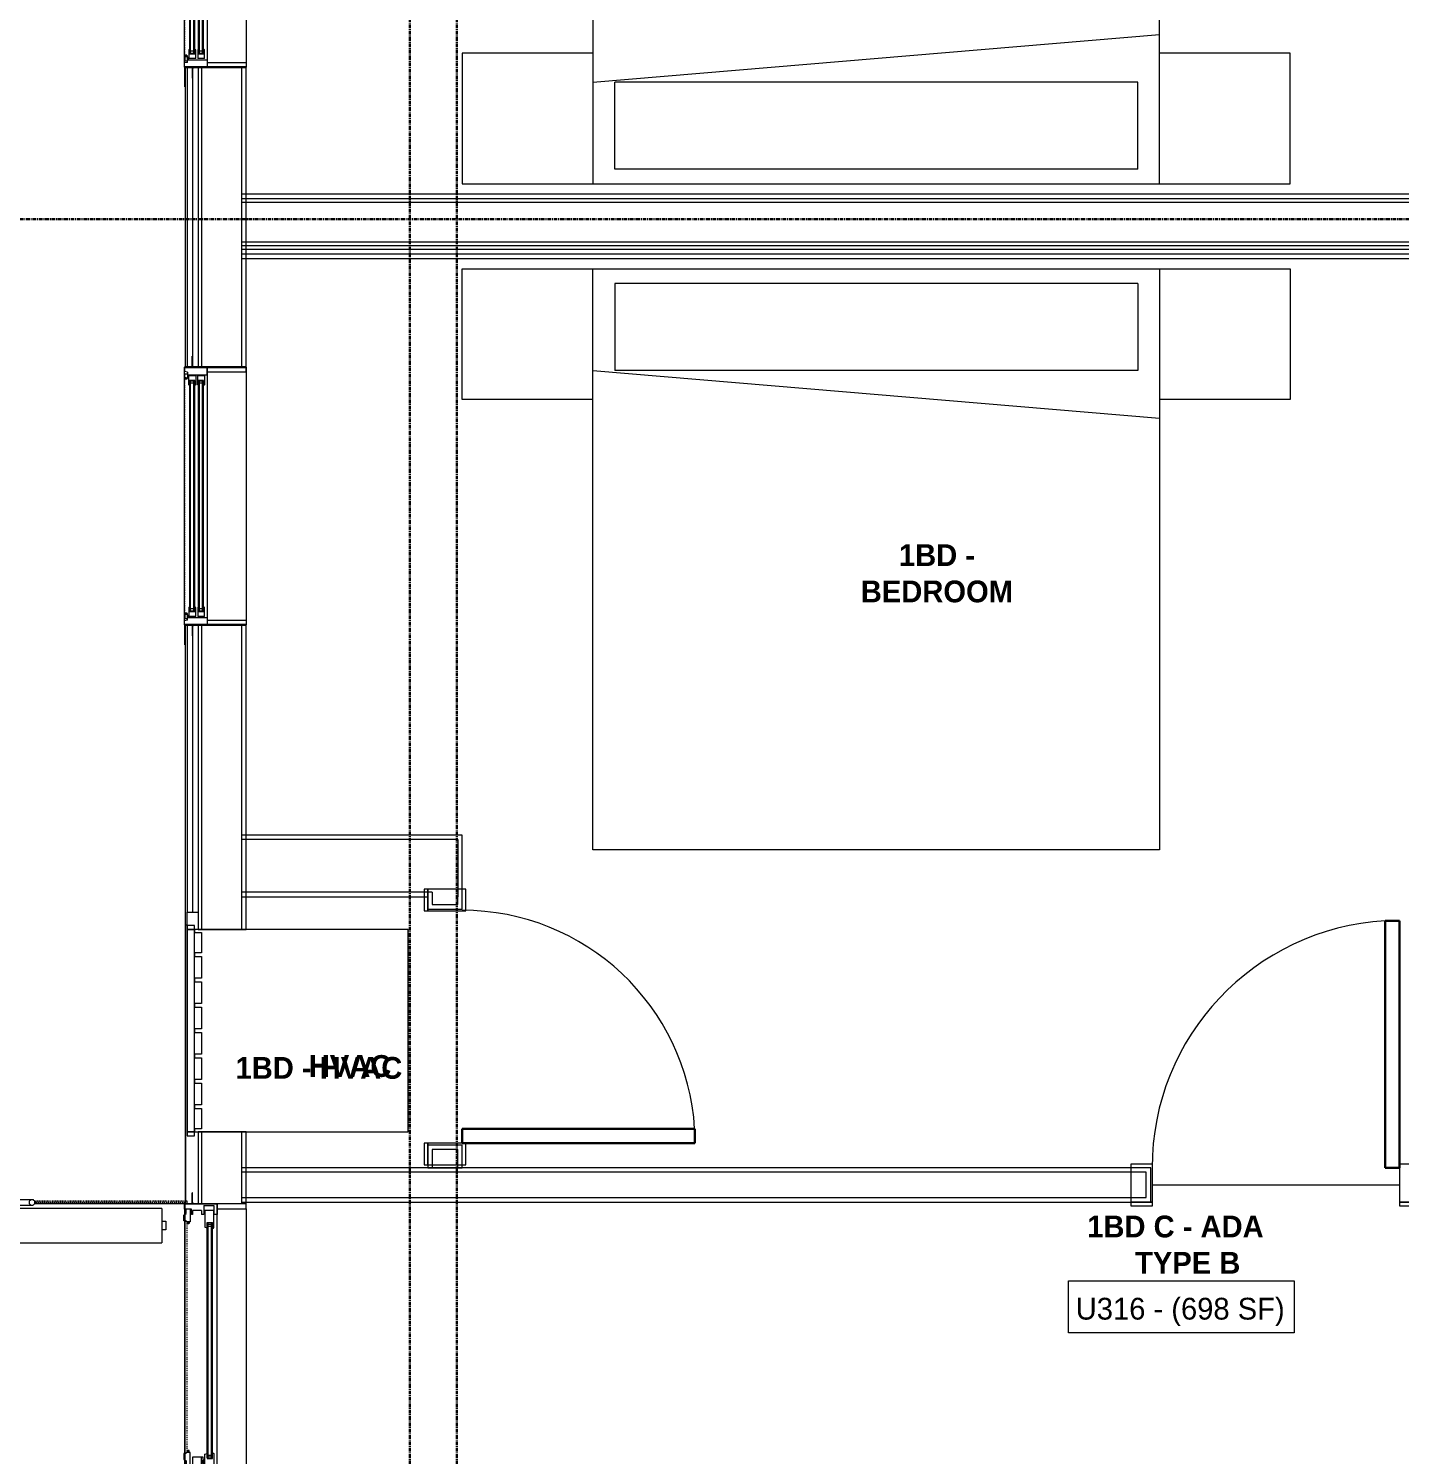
# Model space of a CAD drawing. Header units: inches. Extents: x -4093 to -1777, y 9773 to 12264.
# Drawn here: x -3881.8 to -3692.9, y 10668.9 to 10865.4 of the extents above; entities that cross this region are included whole.
import ezdxf

# ---------------------------------------------------------------- set-up
doc = ezdxf.new("R2010")
doc.units = ezdxf.units.IN
doc.header["$MEASUREMENT"] = 0
for name, pattern in [('Center 1_4_', [0.53125, 0.25, -0.09375, 0.09375, -0.09375]), ('Dash', [0.25, 0.125, -0.125]), ('Grid Line 1_2_', [0.875, 0.5, -0.125, 0.125, -0.125]), ('Hidden 1_8_', [0.1875, 0.125, -0.0625])]:
    doc.linetypes.add(name, pattern=pattern)
for name, color, linetype, lineweight in [('0-1', 7, 'Continuous', 5), ('0-2', 7, 'Continuous', 9), ('A-AREA-IDEN', 2, 'Continuous', 9), ('A-DETL-CNTR', 5, 'Center 1_4_', 9), ('A-DETL-GENF', 92, 'Continuous', 18), ('A-DETL-GENF-2', 92, 'Continuous', 9), ('A-DETL-GENF-HDLN', 1, 'Dash', 9), ('A-DETL-HDLN', 90, 'Hidden 1_8_', 9), ('A-DOOR', 31, 'Continuous', 18), ('A-DOOR-1', 7, 'Continuous', 9), ('A-DOOR-2', 10, 'Continuous', 30), ('A-DOOR-4', 31, 'Continuous', 9), ('A-DOOR-FRAM-2', 31, 'Continuous', 9), ('A-FLOR-1', 7, 'Continuous', 9), ('A-FLOR-2', 192, 'Continuous', 9), ('A-FLOR-HRAL', 11, 'Continuous', 9), ('A-GENM', 5, 'Continuous', 9), ('A-GLAZ', 151, 'Continuous', 18), ('A-GLAZ-1', 151, 'Continuous', 9), ('A-GLAZ-2', 151, 'Continuous', 30), ('A-WALL', 113, 'Continuous', 18), ('A-WALL-1', 7, 'Continuous', 9), ('A-WALL-2', 250, 'Continuous', 18), ('A-WALL-3', 113, 'Continuous', 9), ('I-FURN-1', 7, 'Continuous', 9), ('I-WALL-1', 7, 'Continuous', 9), ('S-BEAM', 12, 'Continuous', 9), ('S-GRID-1', 1, 'Grid Line 1_2_', 30)]:
    doc.layers.add(name, color=color, linetype=linetype, lineweight=lineweight)
doc.styles.add('Century Gothic_1', font='ufonts.com_century-gothic.ttf', dxfattribs={"height": 3})
doc.styles.add('Century Gothic_B', font='GOTHICB.TTF', dxfattribs={"height": 3})

# ---------------------------------------------------------------- blocks, each defined once
blk = doc.blocks.new('SWING - SINGLE - FLUSH - SWING - FLUSH - 2-10 x 6-8 - PRIVACY-4346067-BACKGROUND - 3RD FLOOR')
at = {"layer": 'A-DOOR-1'}
for p, q in [((-17, 2.87), (-20, 2.87)), ((-20, 2.87), (-20, -2.38)), ((-17, -2.38), (-17, 2.87)), ((20, 2.87), (17, 2.87)), ((17, 2.87), (17, -2.38)), ((20, -2.38), (20, 2.87)), ((-20, -2.38), (-17, -2.38)), ((-17, -2.38), (-20, -2.38)), ((-20, -2.38), (-20, -2.88)), ((-20, -2.88), (-17, -2.88)), ((-17, -2.88), (-17, -2.38)), ((17, -2.38), (20, -2.38)), ((20, -2.38), (17, -2.38)), ((17, -2.38), (17, -2.88)), ((17, -2.88), (20, -2.88)), ((20, -2.88), (20, -2.38))]:
    blk.add_line(p, q, dxfattribs=at)
blk.add_arc((17, 2.37), 34.07, 93.3657, 180, dxfattribs=at)
at = {"layer": 'A-DOOR-2'}
for p, q in [((15, 2.37), (15, 36.38)), ((17, 36.38), (15, 36.38)), ((17, 2.37), (17, 36.38)), ((17, 2.37), (15, 2.37))]:
    blk.add_line(p, q, dxfattribs=at)
blk = doc.blocks.new('Bed-Standard - King 78_ x 80_-4200935-BACKGROUND - 3RD FLOOR')
at = {"layer": 'I-FURN-1'}
for p, q in [((-28.31, 41.8), (49.69, 41.8)), ((-28.31, -38.2), (-28.31, 41.8)), ((49.69, 41.8), (49.69, -38.2)), ((49.69, -24.2), (-28.31, -17.63)), ((-25.31, -24.2), (46.69, -24.2)), ((-25.31, -36.2), (-25.31, -24.2)), ((46.69, -36.2), (46.69, -24.2)), ((-25.31, -36.2), (46.69, -36.2)), ((49.69, -38.2), (-28.31, -38.2))]:
    blk.add_line(p, q, dxfattribs=at)
blk = doc.blocks.new('Bed-Standard - King 78_ x 80_-1242963-BACKGROUND - 3RD FLOOR')
at = {"layer": 'I-FURN-1'}
for p, q in [((49.69, 38.2), (-28.31, 38.2)), ((-28.31, 38.2), (-28.31, -41.8)), ((49.69, -41.8), (49.69, 38.2)), ((-25.31, 36.2), (-25.31, 24.2)), ((-25.31, 36.2), (46.69, 36.2)), ((46.69, 36.2), (46.69, 24.2)), ((49.69, 24.2), (-28.31, 17.63)), ((-25.31, 24.2), (46.69, 24.2)), ((-28.31, -41.8), (49.69, -41.8))]:
    blk.add_line(p, q, dxfattribs=at)
blk = doc.blocks.new('Table-Night Stand - 18_ x 18_ x 24_-1372838-BACKGROUND - 3RD FLOOR')
at = {"layer": 'I-FURN-1'}
for p, q in [((0.15, 0), (18.15, 0)), ((18.15, 0), (18.15, -18)), ((18.15, -18), (0.15, -18))]:
    blk.add_line(p, q, dxfattribs=at)
blk = doc.blocks.new('Table-Night Stand - 18_ x 18_ x 24_-V10-BACKGROUND - 3RD FLOOR')
at = {"layer": 'I-FURN-1'}
for p, q in [((0.15, 0), (18.15, 0)), ((0.15, -18), (0.15, 0)), ((18.15, -18), (0.15, -18))]:
    blk.add_line(p, q, dxfattribs=at)
blk = doc.blocks.new('Table-Night Stand - 18_ x 18_ x 24_-V11-BACKGROUND - 3RD FLOOR')
at = {"layer": 'I-FURN-1'}
for p, q in [((18.15, 18), (0.15, 18)), ((18.15, 0), (18.15, 18)), ((0.15, 0), (18.15, 0))]:
    blk.add_line(p, q, dxfattribs=at)
blk = doc.blocks.new('Table-Night Stand - 18_ x 18_ x 24_-V12-BACKGROUND - 3RD FLOOR')
at = {"layer": 'I-FURN-1'}
for p, q in [((18.15, 18), (0.15, 18)), ((0.15, 18), (0.15, 0)), ((0.15, 0), (18.15, 0))]:
    blk.add_line(p, q, dxfattribs=at)
blk = doc.blocks.new('SWING - SINGLE - FLUSH - SWING - 32_ x 80_ - WITH ACOUSTICAL SEAL-4346071-BACKGROUND - 3RD FLOOR')
at = {"layer": 'A-DOOR-1'}
for p, q in [((-16, 2.87), (-19, 2.87)), ((-19, 2.87), (-19, -2.38)), ((-16, -2.38), (-16, 2.87)), ((19, 2.87), (16, 2.87)), ((16, 2.87), (16, -2.38)), ((19, -2.38), (19, 2.87)), ((-19, -2.38), (-16, -2.38)), ((-16, -2.38), (-19, -2.38)), ((-19, -2.38), (-19, -2.88)), ((-19, -2.88), (-16, -2.88)), ((-16, -2.88), (-16, -2.38)), ((16, -2.38), (19, -2.38)), ((19, -2.38), (16, -2.38)), ((16, -2.38), (16, -2.88)), ((16, -2.88), (19, -2.88)), ((19, -2.88), (19, -2.38))]:
    blk.add_line(p, q, dxfattribs=at)
blk.add_arc((16, 2.37), 32.07, 93.5759, 180, dxfattribs=at)
at = {"layer": 'A-DOOR-2'}
for p, q in [((14, 2.37), (14, 34.38)), ((16, 34.38), (14, 34.38)), ((16, 2.37), (16, 34.38)), ((16, 2.37), (14, 2.37))]:
    blk.add_line(p, q, dxfattribs=at)
blk = doc.blocks.new('CTR - 1st Phase - Unit Layouts_rvt-1-BACKGROUND - 3RD FLOOR')
at = {"layer": 'A-FLOR-1'}
for p, q in [((-3727.05, 10706.19), (-3693.05, 10706.19)), ((-3851.85, 10702.91), (-3851.85, 10632.79))]:
    blk.add_line(p, q, dxfattribs=at)
at = {"layer": 'A-WALL-1'}
for p, q in [((-3826.85, 10745.88), (-3826.85, 10744.19)), ((-3822.1, 10744.19), (-3822.1, 10745.88)), ((-3826.85, 10744.19), (-3822.1, 10744.19)), ((-3826.85, 10711.69), (-3826.85, 10708.56)), ((-3822.1, 10711.69), (-3826.85, 10711.69)), ((-3822.1, 10708.56), (-3822.1, 10711.69)), ((-3727.3, 10708.56), (-3852.47, 10708.56)), ((-3852.47, 10708.56), (-3852.47, 10703.81)), ((-3826.85, 10708.56), (-3822.1, 10708.56)), ((-3727.3, 10703.81), (-3727.3, 10708.56)), ((-3852.47, 10703.81), (-3727.3, 10703.81))]:
    blk.add_line(p, q, dxfattribs=at)
at = {"layer": 'A-WALL-2'}
for p, q in [((-3822.72, 10753.75), (-3852.47, 10753.75)), ((-3822.72, 10753.75), (-3822.72, 10746.5)), ((-3826.22, 10746.5), (-3852.47, 10746.5)), ((-3826.22, 10746.5), (-3826.22, 10745.88)), ((-3822.72, 10746.5), (-3822.72, 10745.88)), ((-3826.22, 10745.88), (-3826.22, 10744.81)), ((-3826.22, 10744.81), (-3824.47, 10744.81)), ((-3824.47, 10744.81), (-3822.72, 10744.81)), ((-3822.72, 10744.81), (-3822.72, 10745.88)), ((-3826.22, 10711.06), (-3826.22, 10708.56)), ((-3824.47, 10711.06), (-3826.22, 10711.06)), ((-3822.72, 10711.06), (-3824.47, 10711.06)), ((-3822.72, 10708.56), (-3822.72, 10711.06)), ((-3727.92, 10707.94), (-3852.47, 10707.94)), ((-3727.92, 10706.19), (-3727.92, 10707.94)), ((-3727.92, 10704.44), (-3727.92, 10706.19)), ((-3852.47, 10704.44), (-3727.92, 10704.44))]:
    blk.add_line(p, q, dxfattribs=at)
at = {"layer": 'I-WALL-1'}
for p, q in [((-3822.1, 10754.38), (-3852.47, 10754.38)), ((-3852.47, 10754.38), (-3852.47, 10745.88)), ((-3822.1, 10753.75), (-3822.1, 10754.38)), ((-3822.1, 10745.88), (-3822.1, 10753.75)), ((-3852.47, 10745.88), (-3826.85, 10745.88))]:
    blk.add_line(p, q, dxfattribs=at)
at = {"layer": '0-2'}
for name, p, rotation in [('Bed-Standard - King 78_ x 80_-1242963-BACKGROUND - 3RD FLOOR', (-3754.41, 10882.25), 180), ('Table-Night Stand - 18_ x 18_ x 24_-V11-BACKGROUND - 3RD FLOOR', (-3803.95, 10862.04), 180), ('Table-Night Stand - 18_ x 18_ x 24_-V12-BACKGROUND - 3RD FLOOR', (-3707.95, 10862.04), 180), ('Table-Night Stand - 18_ x 18_ x 24_-1372838-BACKGROUND - 3RD FLOOR', (-3803.95, 10814.33), 180), ('Bed-Standard - King 78_ x 80_-4200935-BACKGROUND - 3RD FLOOR', (-3754.41, 10794.13), 180), ('Table-Night Stand - 18_ x 18_ x 24_-V10-BACKGROUND - 3RD FLOOR', (-3707.95, 10814.33), 180), ('SWING - SINGLE - FLUSH - SWING - 32_ x 80_ - WITH ACOUSTICAL SEAL-4346071-BACKGROUND - 3RD FLOOR', (-3824.47, 10727.94), 269.9999999999901)]:
    blk.add_blockref(name, p, dxfattribs=dict(at, rotation=rotation))
blk.add_blockref('SWING - SINGLE - FLUSH - SWING - FLUSH - 2-10 x 6-8 - PRIVACY-4346067-BACKGROUND - 3RD FLOOR', (-3710.05, 10706.19), dxfattribs=at)
blk = doc.blocks.new('CTR - 1st Phase - Common Walls_rvt-1-BACKGROUND - 3RD FLOOR')
at = {"layer": 'A-WALL-2'}
for p, q in [((-3487.3, 10842), (-3852.47, 10842)), ((-3487.3, 10841.5), (-3852.47, 10841.5)), ((-3487.3, 10836), (-3852.47, 10836)), ((-3487.3, 10835.5), (-3852.47, 10835.5)), ((-3487.3, 10835), (-3852.47, 10835)), ((-3487.3, 10834.38), (-3852.47, 10834.38))]:
    blk.add_line(p, q, dxfattribs=at)
at = {"layer": 'I-WALL-1'}
for p, q in [((-3525.8, 10842.63), (-3852.47, 10842.63)), ((-3852.47, 10842.63), (-3852.47, 10833.75)), ((-3852.47, 10833.75), (-3525.8, 10833.75))]:
    blk.add_line(p, q, dxfattribs=at)
blk = doc.blocks.new('CTR - 1st Phase - Structure_rvt-1-BACKGROUND - 3RD FLOOR')
at = {"layer": 'S-GRID-1'}
for p, q in [((-3829.32, 9772.61), (-3829.32, 12247.5)), ((-3822.82, 9772.61), (-3822.82, 12247.5)), ((-1777.25, 10839.19), (-4076.95, 10839.19))]:
    blk.add_line(p, q, dxfattribs=at)
blk = doc.blocks.new('Perforated Panel at Magic-Pak - hvac panel - 3rd floor-2505075-BACKGROUND - 3RD FLOOR')
at = {"layer": 'A-GLAZ-1'}
for p, q in [((19.01, 4.19), (-19.01, 4.19)), ((-19.01, 4.12), (19.01, 4.12))]:
    blk.add_line(p, q, dxfattribs=at)
blk = doc.blocks.new('Window-Double_Hung-Marvin-Essential - 1-WIDE _TEMP LOWER_ ESDH3066-3454269-BACKGROUND - 3RD FLOOR')
at = {"layer": 'A-DETL-GENF'}
for p, q in [((-16.72, -1.19), (-17.75, -1.19)), ((-17.75, -4.28), (-17.75, -1.19)), ((-16.72, -3.77), (-16.72, -1.19)), ((-16.56, -1.53), (-15.34, -1.53)), ((-16.56, -1.53), (-16.56, -2.47)), ((-15.28, -1.65), (-15.94, -1.65)), ((-15.94, -1.65), (-15.94, -2.37)), ((15.84, -1.66), (-15.84, -1.66)), ((-15.84, -1.66), (-15.84, -2.35)), ((15.84, -1.79), (-15.84, -1.79)), ((-15.54, -1.79), (-15.54, -2.23)), ((-15.34, -1.53), (-15.28, -1.59)), ((-15.28, -1.59), (-15.28, -1.65)), ((15.34, -1.53), (15.28, -1.59)), ((15.28, -1.59), (15.28, -1.65)), ((15.28, -1.65), (15.94, -1.65)), ((16.56, -1.53), (15.34, -1.53)), ((15.54, -1.79), (15.54, -2.23)), ((15.84, -1.66), (15.84, -2.35)), ((15.94, -1.65), (15.94, -2.37)), ((16.56, -1.53), (16.56, -2.47)), ((16.72, -3.77), (16.72, -1.19)), ((16.72, -1.19), (17.75, -1.19)), ((17.75, -4.28), (17.75, -1.19)), ((-19.25, -3.23), (-19.25, -3.19)), ((-19.25, -3.19), (-17.9, -3.19)), ((-17.75, -3.23), (-19.25, -3.23)), ((-17.9, -3.19), (-17.9, -3.08)), ((-17.9, -3.08), (-17.75, -3.08)), ((-17.08, -3.87), (-17.16, -4.28)), ((-17.08, -3.87), (-16.19, -3.87)), ((-16.85, -4.25), (-16.85, -3.87)), ((-16.38, -3.77), (-16.72, -3.77)), ((-15.34, -2.47), (-16.56, -2.47)), ((-16.56, -2.75), (-15.34, -2.75)), ((-16.56, -2.75), (-16.56, -3.69)), ((-15.34, -3.69), (-16.56, -3.69)), ((-16.38, -3.87), (-16.38, -3.77)), ((-16.19, -3.87), (-16.19, -3.97)), ((-15.94, -2.37), (-15.28, -2.37)), ((-15.28, -2.87), (-15.94, -2.87)), ((-15.94, -2.87), (-15.94, -3.59)), ((-15.94, -3.59), (-15.28, -3.59)), ((15.84, -2.23), (-15.84, -2.23)), ((15.84, -2.35), (-15.84, -2.35)), ((15.84, -2.88), (-15.84, -2.88)), ((-15.84, -2.88), (-15.84, -3.57)), ((15.84, -3.01), (-15.84, -3.01)), ((15.84, -3.45), (-15.84, -3.45)), ((15.84, -3.57), (-15.84, -3.57)), ((-15.54, -3.01), (-15.54, -3.45)), ((-15.34, -2.47), (-15.28, -2.41)), ((-15.34, -2.75), (-15.28, -2.81)), ((-15.34, -3.69), (-15.28, -3.63)), ((-15.28, -2.37), (-15.28, -2.41)), ((-15.28, -2.81), (-15.28, -2.87)), ((-15.28, -3.59), (-15.28, -3.63)), ((15.28, -2.37), (15.28, -2.41)), ((15.94, -2.37), (15.28, -2.37)), ((15.34, -2.47), (15.28, -2.41)), ((15.34, -2.75), (15.28, -2.81)), ((15.28, -2.81), (15.28, -2.87)), ((15.28, -2.87), (15.94, -2.87)), ((15.28, -3.59), (15.28, -3.63)), ((15.94, -3.59), (15.28, -3.59)), ((15.34, -3.69), (15.28, -3.63)), ((15.34, -2.47), (16.56, -2.47)), ((16.56, -2.75), (15.34, -2.75)), ((15.34, -3.69), (16.56, -3.69)), ((15.54, -3.01), (15.54, -3.45)), ((15.84, -2.88), (15.84, -3.57)), ((15.94, -2.87), (15.94, -3.59)), ((17.08, -3.87), (16.19, -3.87)), ((16.19, -3.87), (16.19, -3.97)), ((16.38, -3.87), (16.38, -3.77)), ((16.38, -3.77), (16.72, -3.77)), ((16.56, -2.75), (16.56, -3.69)), ((16.85, -4.25), (16.85, -3.87)), ((17.08, -3.87), (17.16, -4.28)), ((17.9, -3.08), (17.75, -3.08)), ((17.75, -3.23), (19.25, -3.23)), ((17.9, -3.19), (17.9, -3.08)), ((19.25, -3.19), (17.9, -3.19)), ((19.25, -3.23), (19.25, -3.19)), ((-17.75, -4.28), (-17.16, -4.28)), ((-16.3, -4.25), (-16.85, -4.25)), ((-16.18, -4.01), (-16.3, -4.01)), ((-16.3, -4.01), (-16.3, -4.25)), ((-16.19, -3.97), (-16.1, -3.97)), ((-16.18, -4.22), (-16.18, -4.01)), ((-16.18, -4.22), (-16.1, -4.22)), ((-16.1, -3.97), (-16.1, -4.22)), ((16.19, -3.97), (16.1, -3.97)), ((16.1, -3.97), (16.1, -4.22)), ((16.18, -4.22), (16.1, -4.22)), ((16.18, -4.22), (16.18, -4.01)), ((16.18, -4.01), (16.3, -4.01)), ((16.3, -4.01), (16.3, -4.25)), ((16.3, -4.25), (16.85, -4.25)), ((17.75, -4.28), (17.16, -4.28))]:
    blk.add_line(p, q, dxfattribs=at)
at = {"layer": 'A-DETL-GENF-HDLN'}
blk.add_line((16.1, -4.22), (-16.5, -4.22), dxfattribs=at)
at = {"layer": 'A-GLAZ'}
for p, q in [((-17.13, 4.19), (-17.75, 4.19)), ((-17.13, -1.16), (-17.13, 4.19)), ((17.12, 4.19), (17.75, 4.19)), ((17.12, 4.19), (17.12, -1.16))]:
    blk.add_line(p, q, dxfattribs=at)
at = {"layer": 'A-GLAZ-1'}
for p, q in [((-17.75, 4.19), (17.75, 4.19)), ((-17.75, -1.19), (17.75, -1.19)), ((17.75, -4.28), (-17.75, -4.28)), ((17.75, -4.19), (20.46, -4.19)), ((20.46, -4.25), (17.75, -4.25)), ((20.46, -4.19), (20.46, -4.25))]:
    blk.add_line(p, q, dxfattribs=at)
at = {"layer": 'A-GLAZ-2'}
for p, q in [((-17.75, -1.16), (-17.75, 4.19)), ((17.75, 4.19), (17.75, -1.16)), ((-17.75, -4.28), (-17.75, -1.19)), ((17.75, -1.19), (17.75, -4.28))]:
    blk.add_line(p, q, dxfattribs=at)
blk = doc.blocks.new('V-Series_EWC4_SPVU_RFA_2015 - 2ND AND 3RD FLOOR-2226480-BACKGROUND - 3RD FLOOR')
at = {"layer": 'A-GENM'}
for p, q in [((-3859.97, 11740.34), (-3859.97, 11739.78)), ((-3858.97, 11740.34), (-3859.97, 11740.34)), ((-3859.97, 11739.78), (-3859.97, 11711.9)), ((-3858.97, 11739.78), (-3859.97, 11739.78)), ((-3859.97, 11739.78), (-3858.97, 11739.78)), ((-3858.97, 11739.78), (-3858.97, 11740.34)), ((-3858.97, 11711.9), (-3858.97, 11739.78)), ((-3829.54, 11739.78), (-3858.97, 11739.78)), ((-3858.97, 11739.78), (-3858.97, 11739.34)), ((-3858.97, 11739.34), (-3857.97, 11739.34)), ((-3857.97, 11739.34), (-3857.97, 11736.54)), ((-3829.54, 11711.9), (-3829.54, 11739.78)), ((-3857.97, 11736.54), (-3858.97, 11736.54)), ((-3858.97, 11736.54), (-3858.97, 11736.04)), ((-3858.97, 11736.04), (-3857.97, 11736.04)), ((-3857.97, 11736.04), (-3857.97, 11733.06)), ((-3857.97, 11733.06), (-3858.97, 11733.06)), ((-3858.97, 11733.06), (-3858.97, 11732.56)), ((-3858.97, 11732.56), (-3857.97, 11732.56)), ((-3857.97, 11732.56), (-3857.97, 11729.57)), ((-3857.97, 11729.57), (-3858.97, 11729.57)), ((-3858.97, 11729.57), (-3858.97, 11729.07)), ((-3858.97, 11729.07), (-3857.97, 11729.07)), ((-3857.97, 11729.07), (-3857.97, 11726.09)), ((-3857.97, 11726.09), (-3858.97, 11726.09)), ((-3858.97, 11726.09), (-3858.97, 11725.59)), ((-3858.97, 11725.59), (-3857.97, 11725.59)), ((-3857.97, 11725.59), (-3857.97, 11722.61)), ((-3857.97, 11722.61), (-3858.97, 11722.61)), ((-3858.97, 11722.61), (-3858.97, 11722.11)), ((-3858.97, 11722.11), (-3857.97, 11722.11)), ((-3857.97, 11722.11), (-3857.97, 11719.12)), ((-3857.97, 11719.12), (-3858.97, 11719.12)), ((-3858.97, 11719.12), (-3858.97, 11718.62)), ((-3858.97, 11718.62), (-3857.97, 11718.62)), ((-3857.97, 11718.62), (-3857.97, 11715.64)), ((-3857.97, 11715.64), (-3858.97, 11715.64)), ((-3858.97, 11715.64), (-3858.97, 11715.14)), ((-3858.97, 11715.14), (-3857.97, 11715.14)), ((-3857.97, 11715.14), (-3857.97, 11712.34)), ((-3859.97, 11711.9), (-3858.97, 11711.9)), ((-3859.97, 11711.9), (-3859.97, 11711.34)), ((-3858.97, 11711.9), (-3859.97, 11711.9)), ((-3859.97, 11711.34), (-3858.97, 11711.34)), ((-3857.97, 11712.34), (-3858.97, 11712.34)), ((-3858.97, 11712.34), (-3858.97, 11711.9)), ((-3858.97, 11711.34), (-3858.97, 11711.9)), ((-3858.97, 11711.9), (-3829.54, 11711.9))]:
    blk.add_line(p, q, dxfattribs=at)
blk = doc.blocks.new('Door-Sliding-Marvin-2_Panel_Patio_Door-Essential - LR-MARVIN ESSENTIAL SLIDING - 6_-0_X6_-10_ - 3RD FLOOR-3441016-BACKGROUND - 3RD FLOOR')
at = {"layer": 'A-DETL-GENF'}
for p, q in [((-35, 4.28), (-35.75, 4.28)), ((-35.75, 4.28), (-35.75, -0.19)), ((-35, 3.31), (-35, 4.28)), ((-0.24, 4.05), (-0.24, 3.53)), ((0.34, 4.05), (-0.24, 4.05)), ((0.6, 4.36), (0.34, 4.05)), ((1.35, 4.36), (0.6, 4.36)), ((1.35, 4.05), (1.35, 4.36)), ((1.35, 4.05), (1.51, 4.05)), ((1.51, 3.69), (1.51, 4.05)), ((1.64, 3.83), (1.64, 3.94)), ((1.75, 3.94), (1.64, 3.94)), ((1.75, 3.65), (1.75, 3.94)), ((33.01, 3.94), (33.12, 3.94)), ((33.01, 3.65), (33.01, 3.94)), ((33.12, 3.83), (33.12, 3.94)), ((33.25, 3.69), (33.25, 4.05)), ((33.41, 4.05), (33.25, 4.05)), ((33.41, 4.05), (33.41, 4.36)), ((33.41, 4.36), (34.16, 4.36)), ((34.16, 4.36), (34.42, 4.05)), ((34.42, 4.05), (35, 4.05)), ((35, 4.28), (35.75, 4.28)), ((35, 3.31), (35, 4.28)), ((35.75, 4.28), (35.75, -0.19)), ((-37.25, 3.19), (-37.25, 3.23)), ((-35.75, 3.23), (-37.25, 3.23)), ((-35.91, 3.19), (-37.25, 3.19)), ((-35.91, 3.19), (-35.91, 3.08)), ((-35.75, 3.08), (-35.91, 3.08)), ((-34.25, 3.31), (-35, 3.31)), ((-34.81, 3.19), (-32.46, 3.19)), ((-34.81, 1.94), (-34.81, 3.19)), ((-34.25, 3.19), (-34.25, 3.31)), ((-32.38, 2.87), (-33.09, 2.87)), ((-33.09, 2.87), (-33.09, 2.12)), ((-33.09, 2.12), (-32.34, 2.12)), ((-32.98, 2.87), (-0.77, 2.87)), ((-32.98, 2.72), (-32.98, 2.87)), ((-32.98, 2.72), (-0.77, 2.72)), ((-32.98, 2.27), (-0.77, 2.27)), ((-32.98, 2.27), (-32.98, 2.12)), ((-32.98, 2.12), (-0.77, 2.12)), ((-32.87, 2.72), (-32.87, 2.27)), ((-32.61, 2.72), (-32.61, 2.27)), ((-32.46, 3.19), (-32.38, 2.87)), ((-32.34, 2), (-32.41, 1.94)), ((-32.34, 2.12), (-32.34, 2)), ((-0.66, 2.12), (-1.41, 2.12)), ((-1.41, 2.12), (-1.41, 2)), ((-1.41, 2), (-1.34, 1.94)), ((-1.29, 3.19), (-1.38, 2.87)), ((-1.38, 2.87), (-0.66, 2.87)), ((0.87, 3.19), (-1.29, 3.19)), ((-1.14, 2.72), (-1.14, 2.27)), ((-0.88, 2.72), (-0.88, 2.27)), ((-0.77, 2.72), (-0.77, 2.87)), ((-0.77, 2.27), (-0.77, 2.12)), ((-0.66, 2.87), (-0.66, 2.12)), ((-0.24, 3.53), (1.51, 3.53)), ((0.87, 1.72), (0.87, 3.19)), ((1.71, 3.69), (1.51, 3.69)), ((1.51, 3.65), (1.75, 3.65)), ((1.51, 3.53), (1.51, 3.65)), ((1.64, 3.83), (1.71, 3.83)), ((1.71, 3.83), (1.71, 3.69)), ((33.25, 3.65), (33.01, 3.65)), ((33.12, 3.83), (33.05, 3.83)), ((33.05, 3.83), (33.05, 3.69)), ((33.05, 3.69), (33.25, 3.69)), ((33.25, 3.53), (33.25, 3.65)), ((35, 3.53), (33.25, 3.53)), ((34.25, 3.19), (34.25, 3.31)), ((34.25, 3.31), (35, 3.31)), ((34.81, 3.19), (34.25, 3.19)), ((34.81, 1.94), (34.81, 3.19)), ((35.75, 3.23), (37.25, 3.23)), ((35.75, 3.08), (35.9, 3.08)), ((35.9, 3.19), (35.9, 3.08)), ((35.9, 3.19), (37.25, 3.19)), ((37.25, 3.19), (37.25, 3.23)), ((-35.5, 1.62), (-35.5, 0.25)), ((-35.5, 1.62), (-34.25, 1.62)), ((-35.5, 0.25), (-34.39, 0.25)), ((-32.41, 1.94), (-34.81, 1.94)), ((-34.39, 0.25), (-34.25, 0.1)), ((-34.25, 1.62), (-34.25, 1.94)), ((-34.25, -0.19), (-34.25, 0.1)), ((-1.34, 1.94), (0.87, 1.94)), ((0.24, 1.82), (-0.88, 1.72)), ((-0.88, 0.25), (-0.88, 1.72)), ((-0.88, 1.5), (1.29, 1.5)), ((1.34, 0.25), (-0.88, 0.25)), ((-0.43, 1.68), (0.43, 1.76)), ((-0.43, 1.58), (-0.43, 1.68)), ((-0.24, 1.58), (-0.43, 1.58)), ((-0.24, 1.62), (0.87, 1.72)), ((-0.24, 1.62), (-0.24, 1.7)), ((-0.24, 1.51), (-0.24, 1.58)), ((0.24, 1.93), (0.24, 1.86)), ((0.24, 1.86), (0.43, 1.86)), ((0.24, 1.82), (0.24, 1.74)), ((0.43, 1.86), (0.43, 1.76)), ((0.66, 1.19), (0.66, 0.44)), ((1.37, 1.19), (0.66, 1.19)), ((0.66, 0.44), (1.41, 0.44)), ((0.77, 1.19), (33.04, 1.19)), ((0.77, 1.04), (0.77, 1.19)), ((0.77, 1.04), (33.04, 1.04)), ((0.77, 0.58), (33.04, 0.58)), ((0.77, 0.58), (0.77, 0.44)), ((0.77, 0.44), (33.04, 0.44)), ((0.88, 1.04), (0.88, 0.58)), ((1.14, 1.04), (1.14, 0.58)), ((1.29, 1.5), (1.37, 1.19)), ((1.41, 0.31), (1.34, 0.25)), ((1.41, 0.44), (1.41, 0.31)), ((33.16, 0.44), (32.41, 0.44)), ((32.41, 0.44), (32.41, 0.31)), ((32.41, 0.31), (32.47, 0.25)), ((32.52, 1.5), (32.44, 1.19)), ((32.44, 1.19), (33.16, 1.19)), ((32.47, 0.25), (34.84, 0.25)), ((34.84, 1.5), (32.52, 1.5)), ((32.68, 1.04), (32.68, 0.58)), ((32.93, 1.04), (32.93, 0.58)), ((33.04, 1.04), (33.04, 1.19)), ((33.04, 0.58), (33.04, 0.44)), ((33.16, 1.19), (33.16, 0.44)), ((34.81, 1.94), (34.25, 1.94)), ((34.25, 1.62), (34.25, 1.94)), ((35.5, 1.62), (34.25, 1.62)), ((34.39, 0.25), (34.25, 0.1)), ((34.25, -0.19), (34.25, 0.1)), ((35.5, 0.25), (34.39, 0.25)), ((34.84, 0.25), (34.84, 1.5)), ((35.5, 1.62), (35.5, 0.25)), ((-35.75, -0.19), (-34.25, -0.19)), ((35.75, -0.19), (34.25, -0.19))]:
    blk.add_line(p, q, dxfattribs=at)
at = {"layer": 'A-DETL-GENF-2'}
for p, q in [((-32.87, 2.72), (-32.87, 2.27)), ((-32.61, 2.72), (-32.61, 2.27))]:
    blk.add_line(p, q, dxfattribs=at)
at = {"layer": 'A-DETL-GENF-HDLN'}
blk.add_line((1.75, 3.94), (33.01, 3.94), dxfattribs=at)
at = {"layer": 'A-DOOR'}
for p, q in [((-35.06, -0.22), (-35.75, -0.22)), ((-35.75, -0.22), (-35.75, -4.19)), ((-35.06, -4.19), (-35.06, -0.22)), ((35.06, -0.22), (35.06, -4.19)), ((35.75, -0.22), (35.06, -0.22)), ((35.75, -4.19), (35.75, -0.22)), ((-35.75, -4.19), (-35.06, -4.19)), ((35.06, -4.19), (35.75, -4.19))]:
    blk.add_line(p, q, dxfattribs=at)
at = {"layer": 'A-DOOR-4'}
for p, q in [((-35.75, 4.25), (-40.68, 4.25)), ((-40.68, 4.25), (-40.68, 4.19)), ((-35.75, 4.25), (35.75, 4.25)), ((-35.75, 4.19), (-35.75, 4.25)), ((-35.75, 4.19), (35.75, 4.19)), ((35.75, 4.25), (35.75, 4.19))]:
    blk.add_line(p, q, dxfattribs=at)
at = {"layer": 'A-DOOR-FRAM-2'}
for p, q in [((35.75, 4.28), (-35.75, 4.28)), ((-35.75, 4.28), (-35.75, -0.19)), ((35.75, -0.19), (35.75, 4.28)), ((-35.75, -0.19), (35.75, -0.19))]:
    blk.add_line(p, q, dxfattribs=at)
blk = doc.blocks.new('Railing - Baluster_01-2700443-BACKGROUND - 3RD FLOOR')
at = {"layer": 'A-FLOR-HRAL'}
for p, q in [((-0.59, 1.18), (0.59, 1.18)), ((-0.59, 0.59), (-0.59, 1.18)), ((0.59, 1.18), (0.59, 0.59))]:
    blk.add_line(p, q, dxfattribs=at)
blk = doc.blocks.new('Railing - Railing-3415208-BACKGROUND - 3RD FLOOR')
at = {"layer": 'A-FLOR-HRAL'}
for p, q in [((-3863.47, 10702.96), (-3907.59, 10702.96)), ((-3907.59, 10702.96), (-3907.59, 10589.41)), ((-3863.47, 10702.96), (-3863.47, 10702.49)), ((-3863.47, 10702.49), (-3863.47, 10698.71)), ((-3902.86, 10698.24), (-3863.47, 10698.24)), ((-3902.86, 10594.14), (-3902.86, 10698.24)), ((-3863.47, 10698.71), (-3863.47, 10698.24)), ((-3863.47, 10594.14), (-3902.86, 10594.14)), ((-3863.47, 10594.14), (-3863.47, 10593.67)), ((-3863.47, 10593.67), (-3863.47, 10589.89)), ((-3907.59, 10589.41), (-3863.47, 10589.41)), ((-3863.47, 10589.89), (-3863.47, 10589.41))]:
    blk.add_line(p, q, dxfattribs=at)
for points, knots in [([(-3907.59, 10702.96), (-3907.59, 10702.96), (-3907.58, 10702.96), (-3907.55, 10702.93), (-3907.52, 10702.9), (-3907.5, 10702.87), (-3907.47, 10702.85), (-3907.44, 10702.82), (-3907.4, 10702.78), (-3907.36, 10702.74), (-3907.32, 10702.7), (-3907.28, 10702.66), (-3907.22, 10702.59), (-3907.16, 10702.53), (-3907.11, 10702.49)], [0, 0, 0, 0, 0.166667, 0.25, 0.333333, 0.416667, 0.458333, 0.5, 0.583333, 0.666667, 0.708333, 0.75, 0.833333, 1, 1, 1, 1]), ([(-3903.33, 10698.71), (-3903.29, 10698.67), (-3903.23, 10698.61), (-3903.15, 10698.53), (-3903.11, 10698.48), (-3903.07, 10698.45), (-3903.04, 10698.42), (-3903.01, 10698.38), (-3902.98, 10698.36), (-3902.95, 10698.33), (-3902.92, 10698.3), (-3902.9, 10698.27), (-3902.87, 10698.25), (-3902.86, 10698.24), (-3902.86, 10698.24)], [0, 0, 0, 0, 0.166667, 0.25, 0.333333, 0.375, 0.416667, 0.5, 0.541667, 0.583333, 0.666667, 0.75, 0.833333, 1, 1, 1, 1]), ([(-3903.33, 10593.67), (-3903.29, 10593.71), (-3903.23, 10593.77), (-3903.15, 10593.85), (-3903.11, 10593.89), (-3903.07, 10593.93), (-3903.04, 10593.96), (-3903.01, 10593.99), (-3902.98, 10594.02), (-3902.95, 10594.05), (-3902.92, 10594.08), (-3902.9, 10594.1), (-3902.87, 10594.13), (-3902.86, 10594.14), (-3902.86, 10594.14)], [0, 0, 0, 0, 0.166667, 0.25, 0.333333, 0.375, 0.416667, 0.5, 0.541667, 0.583333, 0.666667, 0.75, 0.833333, 1, 1, 1, 1]), ([(-3907.59, 10589.41), (-3907.59, 10589.41), (-3907.58, 10589.42), (-3907.55, 10589.45), (-3907.52, 10589.48), (-3907.5, 10589.51), (-3907.47, 10589.53), (-3907.44, 10589.56), (-3907.4, 10589.6), (-3907.36, 10589.64), (-3907.32, 10589.68), (-3907.29, 10589.72), (-3907.22, 10589.78), (-3907.15, 10589.84), (-3907.11, 10589.89)], [0, 0, 0, 0, 0.166667, 0.25, 0.333333, 0.416667, 0.458333, 0.5, 0.583333, 0.666667, 0.708333, 0.75, 0.833333, 1, 1, 1, 1])]:
    blk.add_open_spline(points, degree=3, knots=knots, dxfattribs=at)
at = {"rotation": 269.9999999999996}
blk.add_blockref('Railing - Baluster_01-2700443-BACKGROUND - 3RD FLOOR', (-3864.06, 10700.6), dxfattribs=at)
blk = doc.blocks.new('Walls 38 - Walls 1-3380290-BACKGROUND - 3RD FLOOR')
at = {"layer": 'S-BEAM'}
for p, q in [((-3881.32, 10704.16), (-3900.27, 10704.16)), ((-3900.27, 10703.41), (-3881.32, 10703.41))]:
    blk.add_line(p, q, dxfattribs=at)
at = {"layer": 'S-BEAM', "flags": 128}
for points in [[(-3881.32, 10704.16), (-3881.42, 10704.15), (-3881.51, 10704.12), (-3881.59, 10704.07), (-3881.65, 10704), (-3881.7, 10703.92), (-3881.72, 10703.83), (-3881.72, 10703.74), (-3881.7, 10703.65), (-3881.65, 10703.57), (-3881.59, 10703.5), (-3881.51, 10703.45), (-3881.42, 10703.42), (-3881.32, 10703.41)], [(-3881.32, 10703.41), (-3881.23, 10703.42), (-3881.14, 10703.45), (-3881.06, 10703.5), (-3880.99, 10703.57), (-3880.95, 10703.65), (-3880.93, 10703.74), (-3880.93, 10703.83), (-3880.95, 10703.92), (-3880.99, 10704), (-3881.06, 10704.07), (-3881.14, 10704.12), (-3881.23, 10704.15), (-3881.32, 10704.16)]]:
    blk.add_lwpolyline(points, dxfattribs=at)
at = {"layer": 'S-BEAM'}
blk.add_ellipse((-3900.27, 10703.79), major_axis=(0, 0.375), ratio=0.93544, start_param=0, end_param=2.081897, dxfattribs=at)

msp = doc.modelspace()

# ---------------------------------------------------------------- linework, layer by layer
at = {"layer": 'A-AREA-IDEN', "flags": 128}
msp.add_lwpolyline([(-3738.63, 10692.98), (-3707.54, 10692.98), (-3707.54, 10685.82), (-3738.63, 10685.82)], close=True, dxfattribs=at)
at = {"layer": 'A-DETL-CNTR'}
msp.add_line((-3860.22, 10703.79), (-3880.93, 10703.79), dxfattribs=at)
at = {"layer": 'A-DETL-HDLN'}
msp.add_line((-3860.22, 10703.98), (-3880.98, 10703.98), dxfattribs=at)
at = {"layer": 'A-FLOR-2'}
msp.add_line((-3860.32, 10703.6), (-3880.98, 10703.6), dxfattribs=at)
at = {"layer": 'A-WALL'}
for p, q in [((-3859.97, 10860.1), (-3859.97, 10818.8)), ((-3859.22, 10860.1), (-3859.22, 10818.8)), ((-3858.47, 10860.1), (-3858.47, 10818.8)), ((-3857.97, 10860.1), (-3857.97, 10818.8)), ((-3852.47, 10860.1), (-3852.47, 10818.8)), ((-3859.97, 10783.3), (-3859.97, 10743.75)), ((-3859.22, 10783.3), (-3859.22, 10743.75)), ((-3858.47, 10783.3), (-3858.47, 10743.75)), ((-3857.97, 10783.3), (-3857.97, 10741.38)), ((-3852.47, 10783.3), (-3852.47, 10741.38)), ((-3857.97, 10713.5), (-3857.97, 10703.6)), ((-3852.47, 10713.5), (-3852.47, 10703.6))]:
    msp.add_line(p, q, dxfattribs=at)
at = {"layer": 'A-WALL-3'}
for p, q in [((-3857.19, 10860.1), (-3857.22, 10860.1)), ((-3851.85, 10818.8), (-3851.85, 10860.1)), ((-3860.22, 10857.39), (-3860.22, 10818.8)), ((-3857.22, 10818.8), (-3857.19, 10818.8)), ((-3857.19, 10783.3), (-3857.22, 10783.3)), ((-3851.85, 10741.38), (-3851.85, 10783.3)), ((-3860.22, 10780.59), (-3860.22, 10742)), ((-3859.97, 10742), (-3859.97, 10743.75)), ((-3859.97, 10743.75), (-3858.47, 10743.75)), ((-3858.47, 10743.75), (-3858.47, 10741.38)), ((-3860.22, 10742), (-3859.97, 10742)), ((-3858.47, 10741.38), (-3851.85, 10741.38)), ((-3851.85, 10713.5), (-3858.47, 10713.5)), ((-3858.47, 10713.5), (-3858.47, 10703.6)), ((-3851.85, 10703.6), (-3851.85, 10713.5)), ((-3859.97, 10703.98), (-3860.22, 10703.98)), ((-3860.22, 10703.98), (-3860.22, 10703.6)), ((-3859.97, 10703.6), (-3859.97, 10703.98)), ((-3855.85, 10703.6), (-3855.82, 10703.6))]:
    msp.add_line(p, q, dxfattribs=at)

# ---------------------------------------------------------------- block references
at = {"layer": '0-1'}
for name in ['CTR - 1st Phase - Structure_rvt-1-BACKGROUND - 3RD FLOOR', 'CTR - 1st Phase - Unit Layouts_rvt-1-BACKGROUND - 3RD FLOOR', 'CTR - 1st Phase - Common Walls_rvt-1-BACKGROUND - 3RD FLOOR']:
    msp.add_blockref(name, (0, 0), dxfattribs=at)
at = {"layer": 'A-DOOR-4', "rotation": 89.99999999999991}
msp.add_blockref('Door-Sliding-Marvin-2_Panel_Patio_Door-Essential - LR-MARVIN ESSENTIAL SLIDING - 6_-0_X6_-10_ - 3RD FLOOR-3441016-BACKGROUND - 3RD FLOOR', (-3856.04, 10667.85), dxfattribs=at)
at = {"layer": 'A-FLOR-HRAL'}
msp.add_blockref('Railing - Railing-3415208-BACKGROUND - 3RD FLOOR', (0, 0), dxfattribs=at)
at = {"layer": 'A-GENM'}
msp.add_blockref('V-Series_EWC4_SPVU_RFA_2015 - 2ND AND 3RD FLOOR-2226480-BACKGROUND - 3RD FLOOR', (0, -998.4), dxfattribs=at)
at = {"layer": 'A-GLAZ-1'}
for name, p, rotation in [('Window-Double_Hung-Marvin-Essential - 1-WIDE _TEMP LOWER_ ESDH3066-3454269-BACKGROUND - 3RD FLOOR', (-3856.04, 10877.85), 269.9999999999999), ('Window-Double_Hung-Marvin-Essential - 1-WIDE _TEMP LOWER_ ESDH3066-3454269-BACKGROUND - 3RD FLOOR', (-3856.04, 10801.05), 269.9999999999999), ('Perforated Panel at Magic-Pak - hvac panel - 3rd floor-2505075-BACKGROUND - 3RD FLOOR', (-3856.04, 10722.99), 89.99999999999991)]:
    msp.add_blockref(name, p, dxfattribs=dict(at, rotation=rotation))
at = {"layer": 'S-BEAM'}
msp.add_blockref('Walls 38 - Walls 1-3380290-BACKGROUND - 3RD FLOOR', (0, 0), dxfattribs=at)

# ---------------------------------------------------------------- texts
at = {"layer": 'A-AREA-IDEN', "char_height": 3, "attachment_point": 1}
for s, insert, width, style in [('1BD -', (-3761.97, 10794.42), 13.13, 'Century Gothic_B'), ('BEDROOM', (-3767.22, 10789.42), 25.755, 'Century Gothic_B'), ('1BD - HVAC', (-3853.3, 10723.81), 29.593, 'Century Gothic_B'), ('HVAC', (-3843.22, 10724.07), 15.049, 'Century Gothic_B'), ('1BD C - ADA', (-3736.05, 10701.97), 31.31, 'Century Gothic_B'), ('TYPE B', (-3729.46, 10696.97), 15.453, 'Century Gothic_B'), ('U316 - (698 SF)', (-3737.63, 10690.65), 35.148, 'Century Gothic_1')]:
    msp.add_mtext(s, dxfattribs=dict(at, insert=insert, width=width, style=style))

doc.saveas('drawing.dxf')
